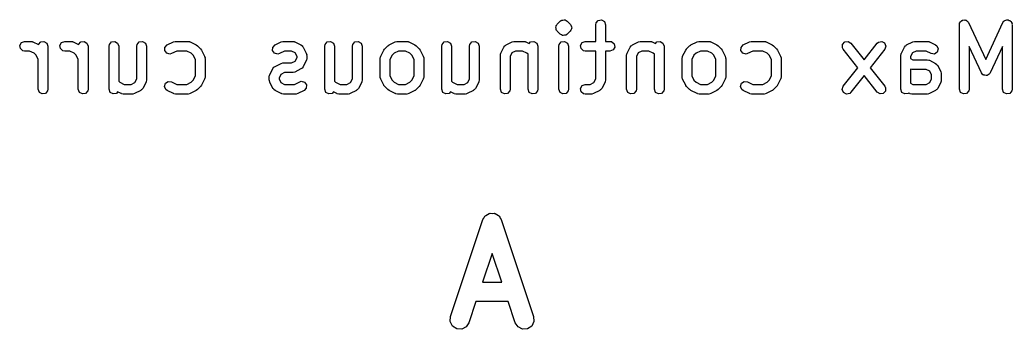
# Model space of a CAD drawing. Extents: x 102.4 to 200.2, y -128.1 to -62.9.
# Drawn here: x 151.31 to 166.65, y -128.09 to -123.3 of the extents above; entities that cross this region are included whole.
import ezdxf

# ---------------------------------------------------------------- set-up
doc = ezdxf.new("R2010")
doc.units = 0
doc.layers.add('BLACK', color=7, linetype='CONTINUOUS')

msp = doc.modelspace()

# ---------------------------------------------------------------- linework, layer by layer
at = {"layer": 'BLACK', "linetype": 'CONTINUOUS'}
for p, q in [((159.614, -123.372), (159.661, -123.325)), ((159.661, -123.325), (159.669, -123.319)), ((159.669, -123.319), (159.671, -123.316)), ((159.671, -123.316), (159.674, -123.315)), ((159.674, -123.315), (159.675, -123.315)), ((159.675, -123.315), (159.677, -123.313)), ((159.677, -123.313), (159.679, -123.312)), ((159.679, -123.312), (159.683, -123.31)), ((159.683, -123.31), (159.702, -123.308)), ((159.702, -123.308), (159.721, -123.303)), ((159.721, -123.303), (159.724, -123.304)), ((159.724, -123.304), (159.727, -123.304)), ((159.727, -123.304), (159.73, -123.305)), ((159.73, -123.305), (159.734, -123.305)), ((159.734, -123.305), (159.75, -123.316)), ((159.75, -123.316), (159.767, -123.325)), ((159.767, -123.325), (159.815, -123.372)), ((160.215, -123.352), (160.248, -123.313)), ((160.248, -123.313), (160.299, -123.304)), ((160.299, -123.304), (160.343, -123.329)), ((165.843, -123.335), (165.857, -123.325)), ((165.857, -123.325), (165.867, -123.313)), ((165.867, -123.313), (165.877, -123.311)), ((165.877, -123.311), (165.885, -123.305)), ((165.885, -123.305), (165.902, -123.307)), ((165.902, -123.307), (165.918, -123.304)), ((165.918, -123.304), (165.926, -123.309)), ((165.926, -123.309), (165.936, -123.31)), ((165.936, -123.31), (165.948, -123.321)), ((165.948, -123.321), (165.962, -123.329)), ((166.503, -123.346), (166.518, -123.325)), ((166.518, -123.325), (166.527, -123.32)), ((166.527, -123.32), (166.534, -123.313)), ((166.534, -123.313), (166.55, -123.31)), ((166.55, -123.31), (166.565, -123.303)), ((166.565, -123.303), (166.575, -123.305)), ((166.575, -123.305), (166.584, -123.304)), ((166.584, -123.304), (166.599, -123.312)), ((166.599, -123.312), (166.614, -123.316)), ((166.614, -123.316), (166.62, -123.324)), ((166.62, -123.324), (166.629, -123.329)), ((159.592, -123.419), (159.595, -123.413)), ((159.597, -123.438), (159.592, -123.419)), ((159.594, -123.406), (159.605, -123.39)), ((159.595, -123.413), (159.594, -123.406)), ((159.599, -123.457), (159.597, -123.438)), ((159.604, -123.465), (159.599, -123.457)), ((159.605, -123.468), (159.604, -123.465)), ((159.605, -123.39), (159.614, -123.372)), ((159.608, -123.47), (159.605, -123.468)), ((159.614, -123.478), (159.608, -123.47)), ((159.661, -123.526), (159.614, -123.478)), ((159.815, -123.478), (159.767, -123.526)), ((159.815, -123.372), (159.821, -123.38)), ((159.823, -123.461), (159.815, -123.478)), ((159.821, -123.38), (159.823, -123.382)), ((159.823, -123.382), (159.824, -123.385)), ((159.834, -123.445), (159.823, -123.461)), ((159.824, -123.385), (159.83, -123.394)), ((159.83, -123.394), (159.832, -123.413)), ((159.832, -123.413), (159.837, -123.432)), ((159.837, -123.432), (159.834, -123.438)), ((159.834, -123.438), (159.834, -123.445)), ((160.211, -123.378), (160.215, -123.352)), ((160.211, -123.636), (160.211, -123.378)), ((160.343, -123.329), (160.361, -123.378)), ((160.361, -123.378), (160.361, -123.636)), ((165.83, -123.378), (165.834, -123.352)), ((165.83, -124.378), (165.83, -123.378)), ((165.834, -123.352), (165.841, -123.344)), ((165.841, -123.344), (165.843, -123.335)), ((165.962, -123.329), (165.966, -123.339)), ((165.966, -123.339), (165.973, -123.346)), ((165.973, -123.346), (166.238, -123.915)), ((166.238, -123.915), (166.503, -123.346)), ((166.629, -123.329), (166.634, -123.345)), ((166.634, -123.345), (166.644, -123.358)), ((166.644, -123.358), (166.643, -123.368)), ((166.643, -123.368), (166.646, -123.378)), ((166.646, -123.378), (166.646, -124.378)), ((159.679, -123.534), (159.661, -123.526)), ((159.695, -123.545), (159.679, -123.534)), ((159.698, -123.545), (159.695, -123.545)), ((159.701, -123.547), (159.698, -123.545)), ((159.705, -123.546), (159.701, -123.547)), ((159.708, -123.548), (159.705, -123.546)), ((159.727, -123.543), (159.708, -123.548)), ((159.746, -123.541), (159.727, -123.543)), ((159.75, -123.538), (159.746, -123.541)), ((159.752, -123.538), (159.75, -123.538)), ((159.754, -123.535), (159.752, -123.538)), ((159.757, -123.534), (159.754, -123.535)), ((159.754, -123.535), (159.754, -123.535)), ((159.759, -123.532), (159.757, -123.534)), ((159.767, -123.526), (159.759, -123.532)), ((151.307, -123.698), (151.333, -123.653)), ((151.316, -123.748), (151.307, -123.698)), ((151.355, -123.781), (151.316, -123.748)), ((151.333, -123.653), (151.381, -123.636)), ((151.381, -123.786), (151.355, -123.781)), ((151.381, -123.636), (151.476, -123.636)), ((151.476, -123.636), (151.502, -123.64)), ((151.502, -123.64), (151.505, -123.643)), ((151.505, -123.643), (151.51, -123.644)), ((151.51, -123.644), (151.596, -123.687)), ((151.596, -123.685), (151.629, -123.646)), ((151.596, -123.687), (151.596, -123.685)), ((151.629, -123.646), (151.68, -123.637)), ((151.68, -123.637), (151.724, -123.663)), ((151.724, -123.663), (151.742, -123.711)), ((151.742, -123.711), (151.742, -124.378)), ((151.926, -123.698), (151.952, -123.653)), ((151.935, -123.748), (151.926, -123.698)), ((151.974, -123.781), (151.935, -123.748)), ((151.952, -123.653), (152, -123.636)), ((152, -123.786), (151.974, -123.781)), ((152, -123.636), (152.095, -123.636)), ((152.095, -123.636), (152.121, -123.64)), ((152.121, -123.64), (152.124, -123.643)), ((152.124, -123.643), (152.129, -123.644)), ((152.129, -123.644), (152.215, -123.687)), ((152.215, -123.685), (152.248, -123.646)), ((152.215, -123.687), (152.215, -123.685)), ((152.248, -123.646), (152.299, -123.637)), ((152.299, -123.637), (152.343, -123.663)), ((152.343, -123.663), (152.361, -123.711)), ((152.361, -123.711), (152.361, -124.378)), ((152.687, -123.711), (152.691, -123.685)), ((152.687, -124.378), (152.687, -123.711)), ((152.691, -123.685), (152.724, -123.646)), ((152.724, -123.646), (152.775, -123.637)), ((152.775, -123.637), (152.819, -123.663)), ((152.819, -123.663), (152.837, -123.711)), ((152.837, -123.711), (152.837, -124.251)), ((153.115, -123.711), (153.12, -123.685)), ((153.115, -124.217), (153.115, -123.711)), ((153.12, -123.685), (153.153, -123.646)), ((153.153, -123.646), (153.203, -123.637)), ((153.203, -123.637), (153.248, -123.663)), ((153.248, -123.663), (153.265, -123.711)), ((153.265, -123.711), (153.265, -124.235)), ((153.547, -123.78), (153.55, -123.729)), ((153.578, -123.821), (153.547, -123.78)), ((153.55, -123.729), (153.586, -123.691)), ((153.586, -123.691), (153.681, -123.644)), ((153.681, -123.644), (153.706, -123.636)), ((153.706, -123.636), (153.71, -123.637)), ((153.71, -123.637), (153.714, -123.636)), ((153.714, -123.636), (153.905, -123.636)), ((153.905, -123.636), (153.93, -123.64)), ((153.93, -123.64), (153.934, -123.643)), ((153.934, -123.643), (153.938, -123.644)), ((153.938, -123.644), (154.034, -123.691)), ((154.034, -123.691), (154.052, -123.705)), ((154.052, -123.705), (154.053, -123.706)), ((154.053, -123.706), (154.101, -123.753)), ((154.101, -123.753), (154.114, -123.772)), ((154.114, -123.772), (154.115, -123.773)), ((154.115, -123.773), (154.162, -123.868)), ((155.214, -123.78), (155.217, -123.729)), ((155.244, -123.821), (155.214, -123.78)), ((155.217, -123.729), (155.252, -123.691)), ((155.252, -123.691), (155.347, -123.644)), ((155.347, -123.644), (155.372, -123.636)), ((155.372, -123.636), (155.377, -123.637)), ((155.377, -123.637), (155.381, -123.636)), ((155.381, -123.636), (155.524, -123.636)), ((155.524, -123.636), (155.549, -123.64)), ((155.549, -123.64), (155.553, -123.643)), ((155.553, -123.643), (155.557, -123.644)), ((155.557, -123.644), (155.653, -123.691)), ((155.653, -123.691), (155.674, -123.707)), ((155.674, -123.707), (155.678, -123.717)), ((155.678, -123.717), (155.686, -123.725)), ((155.686, -123.725), (155.734, -123.82)), ((156.02, -123.711), (156.025, -123.685)), ((156.02, -124.378), (156.02, -123.711)), ((156.025, -123.685), (156.058, -123.646)), ((156.058, -123.646), (156.108, -123.637)), ((156.108, -123.637), (156.153, -123.663)), ((156.153, -123.663), (156.17, -123.711)), ((156.17, -123.711), (156.17, -124.251)), ((156.449, -123.711), (156.453, -123.685)), ((156.449, -124.217), (156.449, -123.711)), ((156.453, -123.685), (156.486, -123.646)), ((156.486, -123.646), (156.537, -123.637)), ((156.537, -123.637), (156.581, -123.663)), ((156.581, -123.663), (156.599, -123.711)), ((156.599, -123.711), (156.599, -124.235)), ((156.885, -123.868), (156.933, -123.773)), ((156.933, -123.773), (156.946, -123.755)), ((156.946, -123.755), (156.947, -123.753)), ((156.947, -123.753), (156.995, -123.706)), ((156.995, -123.706), (157.013, -123.693)), ((157.013, -123.693), (157.014, -123.691)), ((157.014, -123.691), (157.109, -123.644)), ((157.109, -123.644), (157.134, -123.636)), ((157.134, -123.636), (157.139, -123.637)), ((157.139, -123.637), (157.143, -123.636)), ((157.143, -123.636), (157.286, -123.636)), ((157.286, -123.636), (157.311, -123.64)), ((157.311, -123.64), (157.315, -123.643)), ((157.315, -123.643), (157.319, -123.644)), ((157.319, -123.644), (157.414, -123.691)), ((157.414, -123.691), (157.433, -123.705)), ((157.433, -123.705), (157.434, -123.706)), ((157.434, -123.706), (157.482, -123.753)), ((157.482, -123.753), (157.494, -123.772)), ((157.494, -123.772), (157.496, -123.773)), ((157.496, -123.773), (157.543, -123.868)), ((157.83, -123.711), (157.834, -123.685)), ((157.83, -124.378), (157.83, -123.711)), ((157.834, -123.685), (157.867, -123.646)), ((157.867, -123.646), (157.918, -123.637)), ((157.918, -123.637), (157.962, -123.663)), ((157.962, -123.663), (157.98, -123.711)), ((157.98, -123.711), (157.98, -124.251)), ((158.258, -123.711), (158.263, -123.685)), ((158.258, -124.217), (158.258, -123.711)), ((158.263, -123.685), (158.296, -123.646)), ((158.296, -123.646), (158.346, -123.637)), ((158.346, -123.637), (158.391, -123.663)), ((158.391, -123.663), (158.408, -123.711)), ((158.408, -123.711), (158.408, -124.235)), ((158.742, -123.82), (158.79, -123.725)), ((158.79, -123.725), (158.806, -123.704)), ((158.806, -123.704), (158.816, -123.7)), ((158.816, -123.7), (158.824, -123.691)), ((158.824, -123.691), (158.919, -123.644)), ((158.919, -123.644), (158.944, -123.636)), ((158.944, -123.636), (158.948, -123.637)), ((158.948, -123.637), (158.952, -123.636)), ((158.952, -123.636), (159.095, -123.636)), ((159.095, -123.636), (159.121, -123.64)), ((159.121, -123.64), (159.124, -123.643)), ((159.124, -123.643), (159.129, -123.644)), ((159.129, -123.644), (159.181, -123.67)), ((159.181, -123.67), (159.201, -123.646)), ((159.201, -123.646), (159.251, -123.637)), ((159.251, -123.637), (159.296, -123.663)), ((159.296, -123.663), (159.313, -123.711)), ((159.313, -123.711), (159.313, -124.378)), ((159.639, -123.711), (159.644, -123.685)), ((159.639, -124.378), (159.639, -123.711)), ((159.644, -123.685), (159.677, -123.646)), ((159.677, -123.646), (159.727, -123.637)), ((159.727, -123.637), (159.772, -123.663)), ((159.772, -123.663), (159.789, -123.711)), ((159.789, -123.711), (159.789, -124.378)), ((159.974, -123.698), (159.999, -123.653)), ((159.983, -123.748), (159.974, -123.698)), ((160.022, -123.781), (159.983, -123.748)), ((159.999, -123.653), (160.048, -123.636)), ((160.048, -123.786), (160.022, -123.781)), ((160.048, -123.636), (160.211, -123.636)), ((160.361, -123.636), (160.429, -123.636)), ((160.429, -123.636), (160.454, -123.64)), ((160.477, -123.768), (160.429, -123.786)), ((160.454, -123.64), (160.494, -123.673)), ((160.502, -123.724), (160.477, -123.768)), ((160.494, -123.673), (160.502, -123.724)), ((160.695, -123.82), (160.742, -123.725)), ((160.742, -123.725), (160.758, -123.704)), ((160.758, -123.704), (160.768, -123.7)), ((160.768, -123.7), (160.776, -123.691)), ((160.776, -123.691), (160.871, -123.644)), ((160.871, -123.644), (160.896, -123.636)), ((160.896, -123.636), (160.901, -123.637)), ((160.901, -123.637), (160.905, -123.636)), ((160.905, -123.636), (161.048, -123.636)), ((161.048, -123.636), (161.073, -123.64)), ((161.073, -123.64), (161.077, -123.643)), ((161.077, -123.643), (161.081, -123.644)), ((161.081, -123.644), (161.133, -123.67)), ((161.133, -123.67), (161.153, -123.646)), ((161.153, -123.646), (161.204, -123.637)), ((161.204, -123.637), (161.248, -123.663)), ((161.248, -123.663), (161.265, -123.711)), ((161.265, -123.711), (161.265, -124.378)), ((161.552, -123.868), (161.6, -123.773)), ((161.6, -123.773), (161.613, -123.755)), ((161.613, -123.755), (161.614, -123.753)), ((161.614, -123.753), (161.661, -123.706)), ((161.661, -123.706), (161.68, -123.693)), ((161.68, -123.693), (161.681, -123.691)), ((161.681, -123.691), (161.776, -123.644)), ((161.776, -123.644), (161.801, -123.636)), ((161.801, -123.636), (161.805, -123.637)), ((161.805, -123.637), (161.81, -123.636)), ((161.81, -123.636), (161.952, -123.636)), ((161.952, -123.636), (161.978, -123.64)), ((161.978, -123.64), (161.981, -123.643)), ((161.981, -123.643), (161.986, -123.644)), ((161.986, -123.644), (162.081, -123.691)), ((162.081, -123.691), (162.099, -123.705)), ((162.099, -123.705), (162.101, -123.706)), ((162.101, -123.706), (162.148, -123.753)), ((162.148, -123.753), (162.161, -123.772)), ((162.161, -123.772), (162.162, -123.773)), ((162.162, -123.773), (162.21, -123.868)), ((162.452, -123.78), (162.455, -123.729)), ((162.482, -123.821), (162.452, -123.78)), ((162.455, -123.729), (162.49, -123.691)), ((162.49, -123.691), (162.586, -123.644)), ((162.586, -123.644), (162.61, -123.636)), ((162.61, -123.636), (162.615, -123.637)), ((162.615, -123.637), (162.619, -123.636)), ((162.619, -123.636), (162.81, -123.636)), ((162.81, -123.636), (162.835, -123.64)), ((162.835, -123.64), (162.839, -123.643)), ((162.839, -123.643), (162.843, -123.644)), ((162.843, -123.644), (162.938, -123.691)), ((162.938, -123.691), (162.956, -123.705)), ((162.956, -123.705), (162.958, -123.706)), ((162.958, -123.706), (163.005, -123.753)), ((163.005, -123.753), (163.018, -123.772)), ((163.018, -123.772), (163.019, -123.773)), ((163.019, -123.773), (163.067, -123.868)), ((164.024, -123.734), (164.026, -123.683)), ((164.036, -123.757), (164.024, -123.734)), ((164.026, -123.683), (164.06, -123.645)), ((164.262, -124.044), (164.036, -123.757)), ((164.06, -123.645), (164.111, -123.638)), ((164.111, -123.638), (164.154, -123.665)), ((164.154, -123.665), (164.357, -123.923)), ((164.357, -123.923), (164.56, -123.665)), ((164.678, -123.757), (164.453, -124.044)), ((164.56, -123.665), (164.579, -123.647)), ((164.579, -123.647), (164.63, -123.637)), ((164.63, -123.637), (164.675, -123.661)), ((164.675, -123.661), (164.694, -123.709)), ((164.694, -123.709), (164.678, -123.757)), ((164.933, -123.82), (164.981, -123.725)), ((164.981, -123.725), (164.996, -123.704)), ((164.996, -123.704), (165.006, -123.7)), ((165.006, -123.7), (165.014, -123.691)), ((165.014, -123.691), (165.109, -123.644)), ((165.109, -123.644), (165.134, -123.636)), ((165.134, -123.636), (165.139, -123.637)), ((165.139, -123.637), (165.143, -123.636)), ((165.143, -123.636), (165.333, -123.636)), ((165.333, -123.636), (165.359, -123.64)), ((165.359, -123.64), (165.362, -123.643)), ((165.362, -123.643), (165.367, -123.644)), ((165.367, -123.644), (165.462, -123.691)), ((165.462, -123.691), (165.483, -123.707)), ((165.483, -123.707), (165.503, -123.754)), ((165.503, -123.754), (165.489, -123.803)), ((166.17, -124.124), (165.98, -123.716)), ((165.98, -123.716), (165.98, -124.378)), ((166.496, -123.716), (166.306, -124.124)), ((166.496, -124.378), (166.496, -123.716)), ((151.458, -123.786), (151.381, -123.786)), ((151.527, -123.82), (151.458, -123.786)), ((151.557, -123.851), (151.527, -123.82)), ((151.592, -123.919), (151.557, -123.851)), ((151.592, -124.378), (151.592, -123.919)), ((152.078, -123.786), (152, -123.786)), ((152.146, -123.82), (152.078, -123.786)), ((152.176, -123.851), (152.146, -123.82)), ((152.211, -123.919), (152.176, -123.851)), ((152.211, -124.378), (152.211, -123.919)), ((153.628, -123.833), (153.578, -123.821)), ((153.653, -123.826), (153.628, -123.833)), ((153.732, -123.786), (153.653, -123.826)), ((153.887, -123.786), (153.732, -123.786)), ((153.956, -123.82), (153.887, -123.786)), ((153.986, -123.851), (153.956, -123.82)), ((154.02, -123.919), (153.986, -123.851)), ((154.02, -124.169), (154.02, -123.919)), ((154.162, -123.868), (154.17, -123.893)), ((154.17, -123.893), (154.169, -123.897)), ((154.169, -123.897), (154.17, -123.901)), ((154.17, -123.901), (154.17, -124.187)), ((155.294, -123.833), (155.244, -123.821)), ((155.319, -123.826), (155.294, -123.833)), ((155.399, -123.786), (155.319, -123.826)), ((155.506, -123.786), (155.399, -123.786)), ((155.563, -123.814), (155.506, -123.786)), ((155.592, -123.872), (155.563, -123.814)), ((155.563, -123.941), (155.592, -123.884)), ((155.592, -123.884), (155.592, -123.872)), ((155.734, -123.935), (155.686, -124.03)), ((155.734, -123.82), (155.741, -123.845)), ((155.737, -123.927), (155.734, -123.931)), ((155.734, -123.931), (155.734, -123.935)), ((155.742, -123.901), (155.737, -123.927)), ((155.741, -123.845), (155.74, -123.85)), ((155.74, -123.85), (155.742, -123.854)), ((155.742, -123.854), (155.742, -123.901)), ((156.877, -123.901), (156.882, -123.876)), ((156.877, -124.187), (156.877, -123.901)), ((156.882, -123.876), (156.885, -123.872)), ((156.885, -123.872), (156.885, -123.868)), ((157.062, -123.851), (157.027, -123.919)), ((157.027, -123.919), (157.027, -124.169)), ((157.092, -123.82), (157.062, -123.851)), ((157.161, -123.786), (157.092, -123.82)), ((157.268, -123.786), (157.161, -123.786)), ((157.337, -123.82), (157.268, -123.786)), ((157.367, -123.851), (157.337, -123.82)), ((157.401, -123.919), (157.367, -123.851)), ((157.401, -124.169), (157.401, -123.919)), ((157.543, -123.868), (157.551, -123.893)), ((157.551, -123.893), (157.55, -123.897)), ((157.55, -123.897), (157.551, -123.901)), ((157.551, -123.901), (157.551, -124.187)), ((158.735, -123.854), (158.739, -123.828)), ((158.735, -124.378), (158.735, -123.854)), ((158.739, -123.828), (158.742, -123.825)), ((158.742, -123.825), (158.742, -123.82)), ((158.913, -123.814), (158.885, -123.872)), ((158.885, -123.872), (158.885, -124.378)), ((158.97, -123.786), (158.913, -123.814)), ((159.078, -123.786), (158.97, -123.786)), ((159.146, -123.82), (159.078, -123.786)), ((159.163, -123.837), (159.146, -123.82)), ((159.163, -124.378), (159.163, -123.837)), ((160.211, -123.786), (160.048, -123.786)), ((160.211, -124.217), (160.211, -123.786)), ((160.429, -123.786), (160.361, -123.786)), ((160.361, -123.786), (160.361, -124.235)), ((160.687, -123.854), (160.691, -123.828)), ((160.687, -124.378), (160.687, -123.854)), ((160.691, -123.828), (160.694, -123.825)), ((160.694, -123.825), (160.695, -123.82)), ((160.865, -123.814), (160.837, -123.872)), ((160.837, -123.872), (160.837, -124.378)), ((160.922, -123.786), (160.865, -123.814)), ((161.03, -123.786), (160.922, -123.786)), ((161.098, -123.82), (161.03, -123.786)), ((161.115, -123.837), (161.098, -123.82)), ((161.115, -124.378), (161.115, -123.837)), ((161.544, -123.901), (161.549, -123.876)), ((161.544, -124.187), (161.544, -123.901)), ((161.549, -123.876), (161.551, -123.872)), ((161.551, -123.872), (161.552, -123.868)), ((161.728, -123.851), (161.694, -123.919)), ((161.694, -123.919), (161.694, -124.169)), ((161.759, -123.82), (161.728, -123.851)), ((161.827, -123.786), (161.759, -123.82)), ((161.935, -123.786), (161.827, -123.786)), ((162.003, -123.82), (161.935, -123.786)), ((162.034, -123.851), (162.003, -123.82)), ((162.068, -123.919), (162.034, -123.851)), ((162.068, -124.169), (162.068, -123.919)), ((162.21, -123.868), (162.217, -123.893)), ((162.217, -123.893), (162.216, -123.897)), ((162.216, -123.897), (162.218, -123.901)), ((162.218, -123.901), (162.218, -124.187)), ((162.532, -123.833), (162.482, -123.821)), ((162.557, -123.826), (162.532, -123.833)), ((162.637, -123.786), (162.557, -123.826)), ((162.792, -123.786), (162.637, -123.786)), ((162.86, -123.82), (162.792, -123.786)), ((162.891, -123.851), (162.86, -123.82)), ((162.925, -123.919), (162.891, -123.851)), ((162.925, -124.169), (162.925, -123.919)), ((163.067, -123.868), (163.075, -123.893)), ((163.075, -123.893), (163.073, -123.897)), ((163.073, -123.897), (163.075, -123.901)), ((163.075, -123.901), (163.075, -124.187)), ((164.925, -123.854), (164.93, -123.828)), ((164.925, -124.378), (164.925, -123.854)), ((164.93, -123.828), (164.932, -123.825)), ((164.932, -123.825), (164.933, -123.82)), ((165.104, -123.814), (165.075, -123.872)), ((165.075, -123.872), (165.075, -123.903)), ((165.075, -123.903), (165.113, -123.922)), ((165.161, -123.786), (165.104, -123.814)), ((165.113, -123.922), (165.333, -123.922)), ((165.316, -123.786), (165.161, -123.786)), ((165.395, -123.826), (165.316, -123.786)), ((165.333, -123.922), (165.359, -123.926)), ((165.359, -123.926), (165.362, -123.929)), ((165.362, -123.929), (165.367, -123.93)), ((165.367, -123.93), (165.462, -123.977)), ((165.446, -123.832), (165.395, -123.826)), ((165.489, -123.803), (165.446, -123.832)), ((155.171, -124.154), (155.219, -124.058)), ((155.219, -124.058), (155.234, -124.037)), ((155.234, -124.037), (155.244, -124.033)), ((155.244, -124.033), (155.252, -124.025)), ((155.252, -124.025), (155.347, -123.977)), ((155.347, -123.977), (155.372, -123.97)), ((155.372, -123.97), (155.377, -123.971)), ((155.377, -123.971), (155.381, -123.969)), ((155.381, -123.969), (155.506, -123.969)), ((155.506, -123.969), (155.563, -123.941)), ((155.653, -124.064), (155.557, -124.111)), ((155.66, -124.056), (155.653, -124.064)), ((155.671, -124.051), (155.66, -124.056)), ((155.686, -124.03), (155.671, -124.051)), ((164.036, -124.331), (164.262, -124.044)), ((164.453, -124.044), (164.678, -124.331)), ((165.095, -124.072), (165.075, -124.068)), ((165.075, -124.068), (165.075, -124.284)), ((165.316, -124.072), (165.095, -124.072)), ((165.373, -124.1), (165.316, -124.072)), ((165.462, -123.977), (165.483, -123.993)), ((165.483, -123.993), (165.488, -124.003)), ((165.488, -124.003), (165.496, -124.011)), ((165.496, -124.011), (165.543, -124.106)), ((153.087, -124.274), (153.115, -124.217)), ((153.265, -124.235), (153.261, -124.26)), ((153.956, -124.268), (153.986, -124.238)), ((153.986, -124.238), (154.02, -124.169)), ((154.162, -124.221), (154.115, -124.316)), ((154.163, -124.216), (154.162, -124.221)), ((154.166, -124.213), (154.163, -124.216)), ((154.17, -124.187), (154.166, -124.213)), ((155.163, -124.187), (155.168, -124.161)), ((155.163, -124.235), (155.163, -124.187)), ((155.165, -124.239), (155.163, -124.235)), ((155.164, -124.243), (155.165, -124.239)), ((155.171, -124.268), (155.164, -124.243)), ((155.168, -124.161), (155.171, -124.158)), ((155.171, -124.158), (155.171, -124.154)), ((155.342, -124.148), (155.313, -124.205)), ((155.313, -124.205), (155.313, -124.217)), ((155.313, -124.217), (155.342, -124.274)), ((155.399, -124.119), (155.342, -124.148)), ((155.524, -124.119), (155.399, -124.119)), ((155.528, -124.118), (155.524, -124.119)), ((155.532, -124.119), (155.528, -124.118)), ((155.557, -124.111), (155.532, -124.119)), ((156.42, -124.274), (156.449, -124.217)), ((156.599, -124.235), (156.594, -124.26)), ((156.879, -124.191), (156.877, -124.187)), ((156.878, -124.196), (156.879, -124.191)), ((156.885, -124.221), (156.878, -124.196)), ((156.933, -124.316), (156.885, -124.221)), ((157.027, -124.169), (157.062, -124.238)), ((157.062, -124.238), (157.092, -124.268)), ((157.337, -124.268), (157.367, -124.238)), ((157.367, -124.238), (157.401, -124.169)), ((157.543, -124.221), (157.496, -124.316)), ((157.544, -124.216), (157.543, -124.221)), ((157.547, -124.213), (157.544, -124.216)), ((157.551, -124.187), (157.547, -124.213)), ((158.23, -124.274), (158.258, -124.217)), ((158.408, -124.235), (158.404, -124.26)), ((160.182, -124.274), (160.211, -124.217)), ((160.361, -124.235), (160.356, -124.26)), ((161.546, -124.191), (161.544, -124.187)), ((161.545, -124.196), (161.546, -124.191)), ((161.552, -124.221), (161.545, -124.196)), ((161.6, -124.316), (161.552, -124.221)), ((161.694, -124.169), (161.728, -124.238)), ((161.728, -124.238), (161.759, -124.268)), ((162.003, -124.268), (162.034, -124.238)), ((162.034, -124.238), (162.068, -124.169)), ((162.21, -124.221), (162.162, -124.316)), ((162.213, -124.213), (162.21, -124.216)), ((162.21, -124.216), (162.21, -124.221)), ((162.218, -124.187), (162.213, -124.213)), ((162.86, -124.268), (162.891, -124.238)), ((162.891, -124.238), (162.925, -124.169)), ((163.067, -124.221), (163.019, -124.316)), ((163.068, -124.216), (163.067, -124.221)), ((163.07, -124.213), (163.068, -124.216)), ((163.075, -124.187), (163.07, -124.213)), ((164.357, -124.166), (164.154, -124.424)), ((164.56, -124.424), (164.357, -124.166)), ((165.401, -124.157), (165.373, -124.1)), ((165.373, -124.274), (165.401, -124.217)), ((165.401, -124.217), (165.401, -124.157)), ((165.543, -124.106), (165.551, -124.131)), ((165.551, -124.235), (165.547, -124.26)), ((165.551, -124.131), (165.55, -124.135)), ((165.55, -124.135), (165.551, -124.14)), ((165.551, -124.14), (165.551, -124.235)), ((166.184, -124.137), (166.17, -124.124)), ((166.195, -124.153), (166.184, -124.137)), ((166.202, -124.155), (166.195, -124.153)), ((166.206, -124.16), (166.202, -124.155)), ((166.226, -124.162), (166.206, -124.16)), ((166.245, -124.167), (166.226, -124.162)), ((166.251, -124.164), (166.245, -124.167)), ((166.258, -124.164), (166.251, -124.164)), ((166.273, -124.153), (166.258, -124.164)), ((166.291, -124.145), (166.273, -124.153)), ((166.297, -124.137), (166.291, -124.145)), ((166.3, -124.135), (166.297, -124.137)), ((166.306, -124.124), (166.3, -124.132)), ((166.3, -124.132), (166.3, -124.135)), ((151.609, -124.426), (151.592, -124.378)), ((151.742, -124.378), (151.737, -124.403)), ((152.228, -124.426), (152.211, -124.378)), ((152.361, -124.378), (152.356, -124.403)), ((152.704, -124.426), (152.687, -124.378)), ((152.837, -124.251), (152.854, -124.268)), ((152.854, -124.268), (152.922, -124.303)), ((152.922, -124.303), (153.03, -124.303)), ((153.03, -124.303), (153.087, -124.274)), ((153.176, -124.397), (153.081, -124.445)), ((153.184, -124.389), (153.176, -124.397)), ((153.194, -124.384), (153.184, -124.389)), ((153.21, -124.364), (153.194, -124.384)), ((153.258, -124.268), (153.21, -124.364)), ((153.261, -124.26), (153.258, -124.264)), ((153.258, -124.264), (153.258, -124.268)), ((153.544, -124.334), (153.559, -124.285)), ((153.565, -124.382), (153.544, -124.334)), ((153.559, -124.285), (153.602, -124.257)), ((153.586, -124.397), (153.565, -124.382)), ((153.681, -124.445), (153.586, -124.397)), ((153.602, -124.257), (153.653, -124.263)), ((153.653, -124.263), (153.732, -124.303)), ((153.732, -124.303), (153.887, -124.303)), ((153.887, -124.303), (153.956, -124.268)), ((154.034, -124.397), (153.938, -124.445)), ((154.035, -124.396), (154.034, -124.397)), ((154.053, -124.383), (154.035, -124.396)), ((154.101, -124.335), (154.053, -124.383)), ((154.115, -124.316), (154.101, -124.334)), ((154.101, -124.334), (154.101, -124.335)), ((155.219, -124.364), (155.171, -124.268)), ((155.227, -124.371), (155.219, -124.364)), ((155.231, -124.382), (155.227, -124.371)), ((155.252, -124.397), (155.231, -124.382)), ((155.347, -124.445), (155.252, -124.397)), ((155.342, -124.274), (155.399, -124.303)), ((155.399, -124.303), (155.554, -124.303)), ((155.554, -124.303), (155.633, -124.263)), ((155.7, -124.397), (155.605, -124.445)), ((155.633, -124.263), (155.658, -124.255)), ((155.658, -124.255), (155.708, -124.267)), ((155.735, -124.36), (155.7, -124.397)), ((155.708, -124.267), (155.739, -124.309)), ((155.739, -124.309), (155.735, -124.36)), ((156.038, -124.426), (156.02, -124.378)), ((156.17, -124.251), (156.187, -124.268)), ((156.187, -124.268), (156.256, -124.303)), ((156.256, -124.303), (156.363, -124.303)), ((156.363, -124.303), (156.42, -124.274)), ((156.51, -124.397), (156.414, -124.445)), ((156.517, -124.389), (156.51, -124.397)), ((156.528, -124.384), (156.517, -124.389)), ((156.543, -124.364), (156.528, -124.384)), ((156.591, -124.268), (156.543, -124.364)), ((156.594, -124.26), (156.591, -124.264)), ((156.591, -124.264), (156.591, -124.268)), ((156.934, -124.317), (156.933, -124.316)), ((156.947, -124.335), (156.934, -124.317)), ((156.995, -124.383), (156.947, -124.335)), ((156.996, -124.384), (156.995, -124.383)), ((157.014, -124.397), (156.996, -124.384)), ((157.109, -124.445), (157.014, -124.397)), ((157.092, -124.268), (157.161, -124.303)), ((157.161, -124.303), (157.268, -124.303)), ((157.268, -124.303), (157.337, -124.268)), ((157.414, -124.397), (157.319, -124.445)), ((157.416, -124.396), (157.414, -124.397)), ((157.434, -124.383), (157.416, -124.396)), ((157.482, -124.335), (157.434, -124.383)), ((157.496, -124.316), (157.482, -124.334)), ((157.482, -124.334), (157.482, -124.335)), ((157.847, -124.426), (157.83, -124.378)), ((157.98, -124.251), (157.997, -124.268)), ((157.997, -124.268), (158.065, -124.303)), ((158.065, -124.303), (158.173, -124.303)), ((158.173, -124.303), (158.23, -124.274)), ((158.319, -124.397), (158.224, -124.445)), ((158.327, -124.389), (158.319, -124.397)), ((158.337, -124.384), (158.327, -124.389)), ((158.353, -124.364), (158.337, -124.384)), ((158.4, -124.268), (158.353, -124.364)), ((158.401, -124.264), (158.4, -124.268)), ((158.404, -124.26), (158.401, -124.264)), ((158.752, -124.426), (158.735, -124.378)), ((158.885, -124.378), (158.88, -124.403)), ((159.181, -124.426), (159.163, -124.378)), ((159.313, -124.378), (159.309, -124.403)), ((159.657, -124.426), (159.639, -124.378)), ((159.789, -124.378), (159.785, -124.403)), ((159.974, -124.365), (159.999, -124.32)), ((159.983, -124.415), (159.974, -124.365)), ((159.999, -124.32), (160.048, -124.303)), ((160.048, -124.303), (160.125, -124.303)), ((160.125, -124.303), (160.182, -124.274)), ((160.272, -124.397), (160.176, -124.445)), ((160.279, -124.389), (160.272, -124.397)), ((160.29, -124.384), (160.279, -124.389)), ((160.305, -124.364), (160.29, -124.384)), ((160.353, -124.268), (160.305, -124.364)), ((160.356, -124.26), (160.353, -124.264)), ((160.353, -124.264), (160.353, -124.268)), ((160.704, -124.426), (160.687, -124.378)), ((160.837, -124.378), (160.832, -124.403)), ((161.133, -124.426), (161.115, -124.378)), ((161.265, -124.378), (161.261, -124.403)), ((161.601, -124.317), (161.6, -124.316)), ((161.614, -124.335), (161.601, -124.317)), ((161.661, -124.383), (161.614, -124.335)), ((161.663, -124.384), (161.661, -124.383)), ((161.681, -124.397), (161.663, -124.384)), ((161.776, -124.445), (161.681, -124.397)), ((161.759, -124.268), (161.827, -124.303)), ((161.827, -124.303), (161.935, -124.303)), ((161.935, -124.303), (162.003, -124.268)), ((162.081, -124.397), (161.986, -124.445)), ((162.082, -124.396), (162.081, -124.397)), ((162.101, -124.383), (162.082, -124.396)), ((162.148, -124.335), (162.101, -124.383)), ((162.149, -124.334), (162.148, -124.335)), ((162.162, -124.316), (162.149, -124.334)), ((162.449, -124.334), (162.464, -124.285)), ((162.469, -124.382), (162.449, -124.334)), ((162.464, -124.285), (162.506, -124.257)), ((162.49, -124.397), (162.469, -124.382)), ((162.586, -124.445), (162.49, -124.397)), ((162.506, -124.257), (162.557, -124.263)), ((162.557, -124.263), (162.637, -124.303)), ((162.637, -124.303), (162.792, -124.303)), ((162.792, -124.303), (162.86, -124.268)), ((162.938, -124.397), (162.843, -124.445)), ((162.939, -124.396), (162.938, -124.397)), ((162.958, -124.383), (162.939, -124.396)), ((163.005, -124.335), (162.958, -124.383)), ((163.006, -124.334), (163.005, -124.335)), ((163.019, -124.316), (163.006, -124.334)), ((164.02, -124.38), (164.036, -124.331)), ((164.039, -124.428), (164.02, -124.38)), ((164.678, -124.331), (164.69, -124.354)), ((164.69, -124.354), (164.689, -124.406)), ((164.943, -124.426), (164.925, -124.378)), ((165.075, -124.284), (165.113, -124.303)), ((165.113, -124.303), (165.316, -124.303)), ((165.316, -124.303), (165.373, -124.274)), ((165.462, -124.397), (165.367, -124.445)), ((165.47, -124.389), (165.462, -124.397)), ((165.48, -124.384), (165.47, -124.389)), ((165.496, -124.364), (165.48, -124.384)), ((165.543, -124.268), (165.496, -124.364)), ((165.544, -124.264), (165.543, -124.268)), ((165.547, -124.26), (165.544, -124.264)), ((165.847, -124.426), (165.83, -124.378)), ((165.98, -124.378), (165.975, -124.403)), ((166.514, -124.426), (166.496, -124.378)), ((166.646, -124.378), (166.642, -124.403)), ((151.654, -124.451), (151.609, -124.426)), ((151.704, -124.443), (151.654, -124.451)), ((151.737, -124.403), (151.704, -124.443)), ((152.273, -124.451), (152.228, -124.426)), ((152.323, -124.443), (152.273, -124.451)), ((152.356, -124.403), (152.323, -124.443)), ((152.749, -124.451), (152.704, -124.426)), ((152.799, -124.443), (152.749, -124.451)), ((152.819, -124.419), (152.799, -124.443)), ((152.871, -124.445), (152.819, -124.419)), ((152.876, -124.445), (152.871, -124.445)), ((152.879, -124.448), (152.876, -124.445)), ((152.905, -124.453), (152.879, -124.448)), ((153.048, -124.453), (152.905, -124.453)), ((153.052, -124.451), (153.048, -124.453)), ((153.056, -124.452), (153.052, -124.451)), ((153.081, -124.445), (153.056, -124.452)), ((153.685, -124.445), (153.681, -124.445)), ((153.689, -124.448), (153.685, -124.445)), ((153.714, -124.453), (153.689, -124.448)), ((153.905, -124.453), (153.714, -124.453)), ((153.909, -124.451), (153.905, -124.453)), ((153.913, -124.452), (153.909, -124.451)), ((153.938, -124.445), (153.913, -124.452)), ((155.352, -124.445), (155.347, -124.445)), ((155.355, -124.448), (155.352, -124.445)), ((155.381, -124.453), (155.355, -124.448)), ((155.571, -124.453), (155.381, -124.453)), ((155.576, -124.451), (155.571, -124.453)), ((155.58, -124.452), (155.576, -124.451)), ((155.605, -124.445), (155.58, -124.452)), ((156.082, -124.451), (156.038, -124.426)), ((156.133, -124.443), (156.082, -124.451)), ((156.153, -124.419), (156.133, -124.443)), ((156.205, -124.445), (156.153, -124.419)), ((156.209, -124.445), (156.205, -124.445)), ((156.212, -124.448), (156.209, -124.445)), ((156.238, -124.453), (156.212, -124.448)), ((156.381, -124.453), (156.238, -124.453)), ((156.385, -124.451), (156.381, -124.453)), ((156.39, -124.452), (156.385, -124.451)), ((156.414, -124.445), (156.39, -124.452)), ((157.114, -124.445), (157.109, -124.445)), ((157.117, -124.448), (157.114, -124.445)), ((157.143, -124.453), (157.117, -124.448)), ((157.286, -124.453), (157.143, -124.453)), ((157.29, -124.451), (157.286, -124.453)), ((157.294, -124.452), (157.29, -124.451)), ((157.319, -124.445), (157.294, -124.452)), ((157.892, -124.451), (157.847, -124.426)), ((157.942, -124.443), (157.892, -124.451)), ((157.962, -124.419), (157.942, -124.443)), ((158.014, -124.445), (157.962, -124.419)), ((158.019, -124.445), (158.014, -124.445)), ((158.022, -124.448), (158.019, -124.445)), ((158.048, -124.453), (158.022, -124.448)), ((158.19, -124.453), (158.048, -124.453)), ((158.195, -124.451), (158.19, -124.453)), ((158.199, -124.452), (158.195, -124.451)), ((158.224, -124.445), (158.199, -124.452)), ((158.797, -124.451), (158.752, -124.426)), ((158.847, -124.443), (158.797, -124.451)), ((158.88, -124.403), (158.847, -124.443)), ((159.225, -124.451), (159.181, -124.426)), ((159.276, -124.443), (159.225, -124.451)), ((159.309, -124.403), (159.276, -124.443)), ((159.701, -124.451), (159.657, -124.426)), ((159.752, -124.443), (159.701, -124.451)), ((159.785, -124.403), (159.752, -124.443)), ((160.022, -124.448), (159.983, -124.415)), ((160.048, -124.453), (160.022, -124.448)), ((160.143, -124.453), (160.048, -124.453)), ((160.147, -124.451), (160.143, -124.453)), ((160.151, -124.452), (160.147, -124.451)), ((160.176, -124.445), (160.151, -124.452)), ((160.749, -124.451), (160.704, -124.426)), ((160.799, -124.443), (160.749, -124.451)), ((160.832, -124.403), (160.799, -124.443)), ((161.177, -124.451), (161.133, -124.426)), ((161.228, -124.443), (161.177, -124.451)), ((161.261, -124.403), (161.228, -124.443)), ((161.78, -124.445), (161.776, -124.445)), ((161.784, -124.448), (161.78, -124.445)), ((161.81, -124.453), (161.784, -124.448)), ((161.952, -124.453), (161.81, -124.453)), ((161.957, -124.451), (161.952, -124.453)), ((161.961, -124.452), (161.957, -124.451)), ((161.986, -124.445), (161.961, -124.452)), ((162.59, -124.445), (162.586, -124.445)), ((162.593, -124.448), (162.59, -124.445)), ((162.619, -124.453), (162.593, -124.448)), ((162.81, -124.453), (162.619, -124.453)), ((162.814, -124.451), (162.81, -124.453)), ((162.818, -124.452), (162.814, -124.451)), ((162.843, -124.445), (162.818, -124.452)), ((164.085, -124.452), (164.039, -124.428)), ((164.135, -124.441), (164.085, -124.452)), ((164.154, -124.424), (164.135, -124.441)), ((164.604, -124.451), (164.56, -124.424)), ((164.654, -124.444), (164.604, -124.451)), ((164.689, -124.406), (164.654, -124.444)), ((164.987, -124.451), (164.943, -124.426)), ((165.038, -124.443), (164.987, -124.451)), ((165.043, -124.436), (165.038, -124.443)), ((165.062, -124.445), (165.043, -124.436)), ((165.066, -124.445), (165.062, -124.445)), ((165.07, -124.448), (165.066, -124.445)), ((165.095, -124.453), (165.07, -124.448)), ((165.333, -124.453), (165.095, -124.453)), ((165.338, -124.451), (165.333, -124.453)), ((165.342, -124.452), (165.338, -124.451)), ((165.367, -124.445), (165.342, -124.452)), ((165.892, -124.451), (165.847, -124.426)), ((165.942, -124.443), (165.892, -124.451)), ((165.975, -124.403), (165.942, -124.443)), ((166.558, -124.451), (166.514, -124.426)), ((166.609, -124.443), (166.558, -124.451)), ((166.642, -124.403), (166.609, -124.443)), ((158.465, -126.396), (158.481, -126.371)), ((158.481, -126.371), (158.495, -126.344)), ((158.495, -126.344), (158.503, -126.339)), ((158.503, -126.339), (158.508, -126.332)), ((158.508, -126.332), (158.535, -126.318)), ((158.535, -126.318), (158.56, -126.302)), ((158.56, -126.302), (158.569, -126.301)), ((158.569, -126.301), (158.577, -126.297)), ((158.577, -126.297), (158.607, -126.299)), ((158.607, -126.299), (158.637, -126.297)), ((158.637, -126.297), (158.645, -126.301)), ((158.645, -126.301), (158.655, -126.302)), ((158.655, -126.302), (158.68, -126.318)), ((158.68, -126.318), (158.707, -126.332)), ((158.707, -126.332), (158.712, -126.339)), ((158.712, -126.339), (158.719, -126.344)), ((158.719, -126.344), (158.733, -126.371)), ((158.733, -126.371), (158.749, -126.396)), ((157.965, -127.896), (158.465, -126.396)), ((158.749, -126.396), (159.249, -127.896)), ((158.607, -126.918), (158.458, -127.365)), ((158.756, -127.365), (158.607, -126.918)), ((158.458, -127.365), (158.756, -127.365)), ((158.358, -127.665), (158.249, -127.991)), ((158.856, -127.665), (158.358, -127.665)), ((158.965, -127.991), (158.856, -127.665)), ((157.96, -127.974), (157.965, -127.896)), ((159.249, -127.896), (159.254, -127.974)), ((157.995, -128.043), (157.96, -127.974)), ((158.06, -128.086), (157.995, -128.043)), ((158.207, -128.056), (158.137, -128.091)), ((158.249, -127.991), (158.207, -128.056)), ((159.008, -128.056), (158.965, -127.991)), ((159.077, -128.091), (159.008, -128.056)), ((159.219, -128.043), (159.155, -128.086)), ((159.254, -127.974), (159.219, -128.043)), ((158.137, -128.091), (158.06, -128.086)), ((159.155, -128.086), (159.077, -128.091))]:
    msp.add_line(p, q, dxfattribs=at)

doc.saveas('drawing.dxf')
